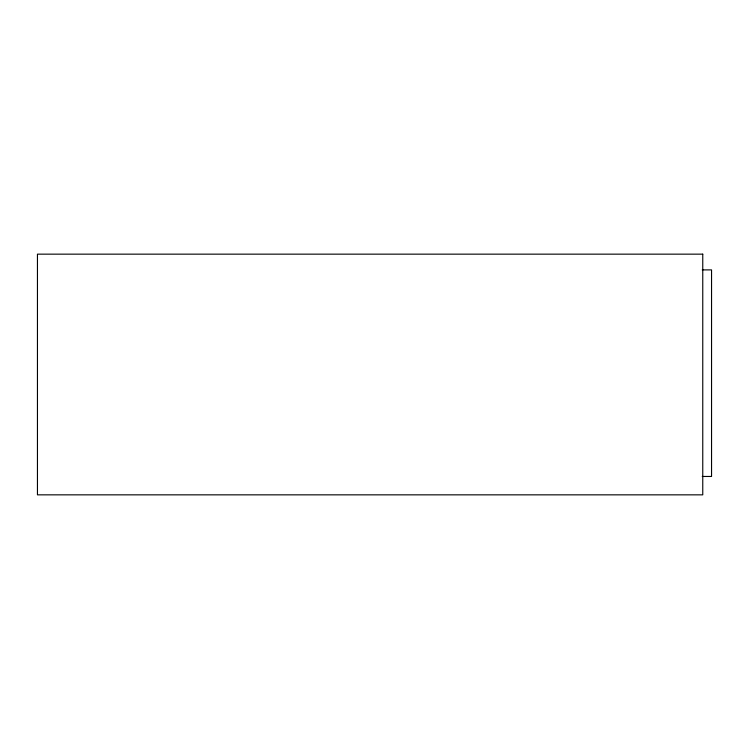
<?xml version="1.0" encoding="UTF-8"?>
<svg xmlns="http://www.w3.org/2000/svg" width="749" height="749" viewBox="0 0 749 749"><rect width="100%" height="100%" fill="white"/><g stroke="black" fill="none" stroke-linecap="round" stroke-linejoin="round"><path stroke-width="1.12" d="M702.244 269.893L711.55 269.893L711.55 476.458L702.244 476.458M702.759 254.154L37.45 254.154L37.45 494.846L702.759 494.846L702.759 254.154"/></g></svg>
